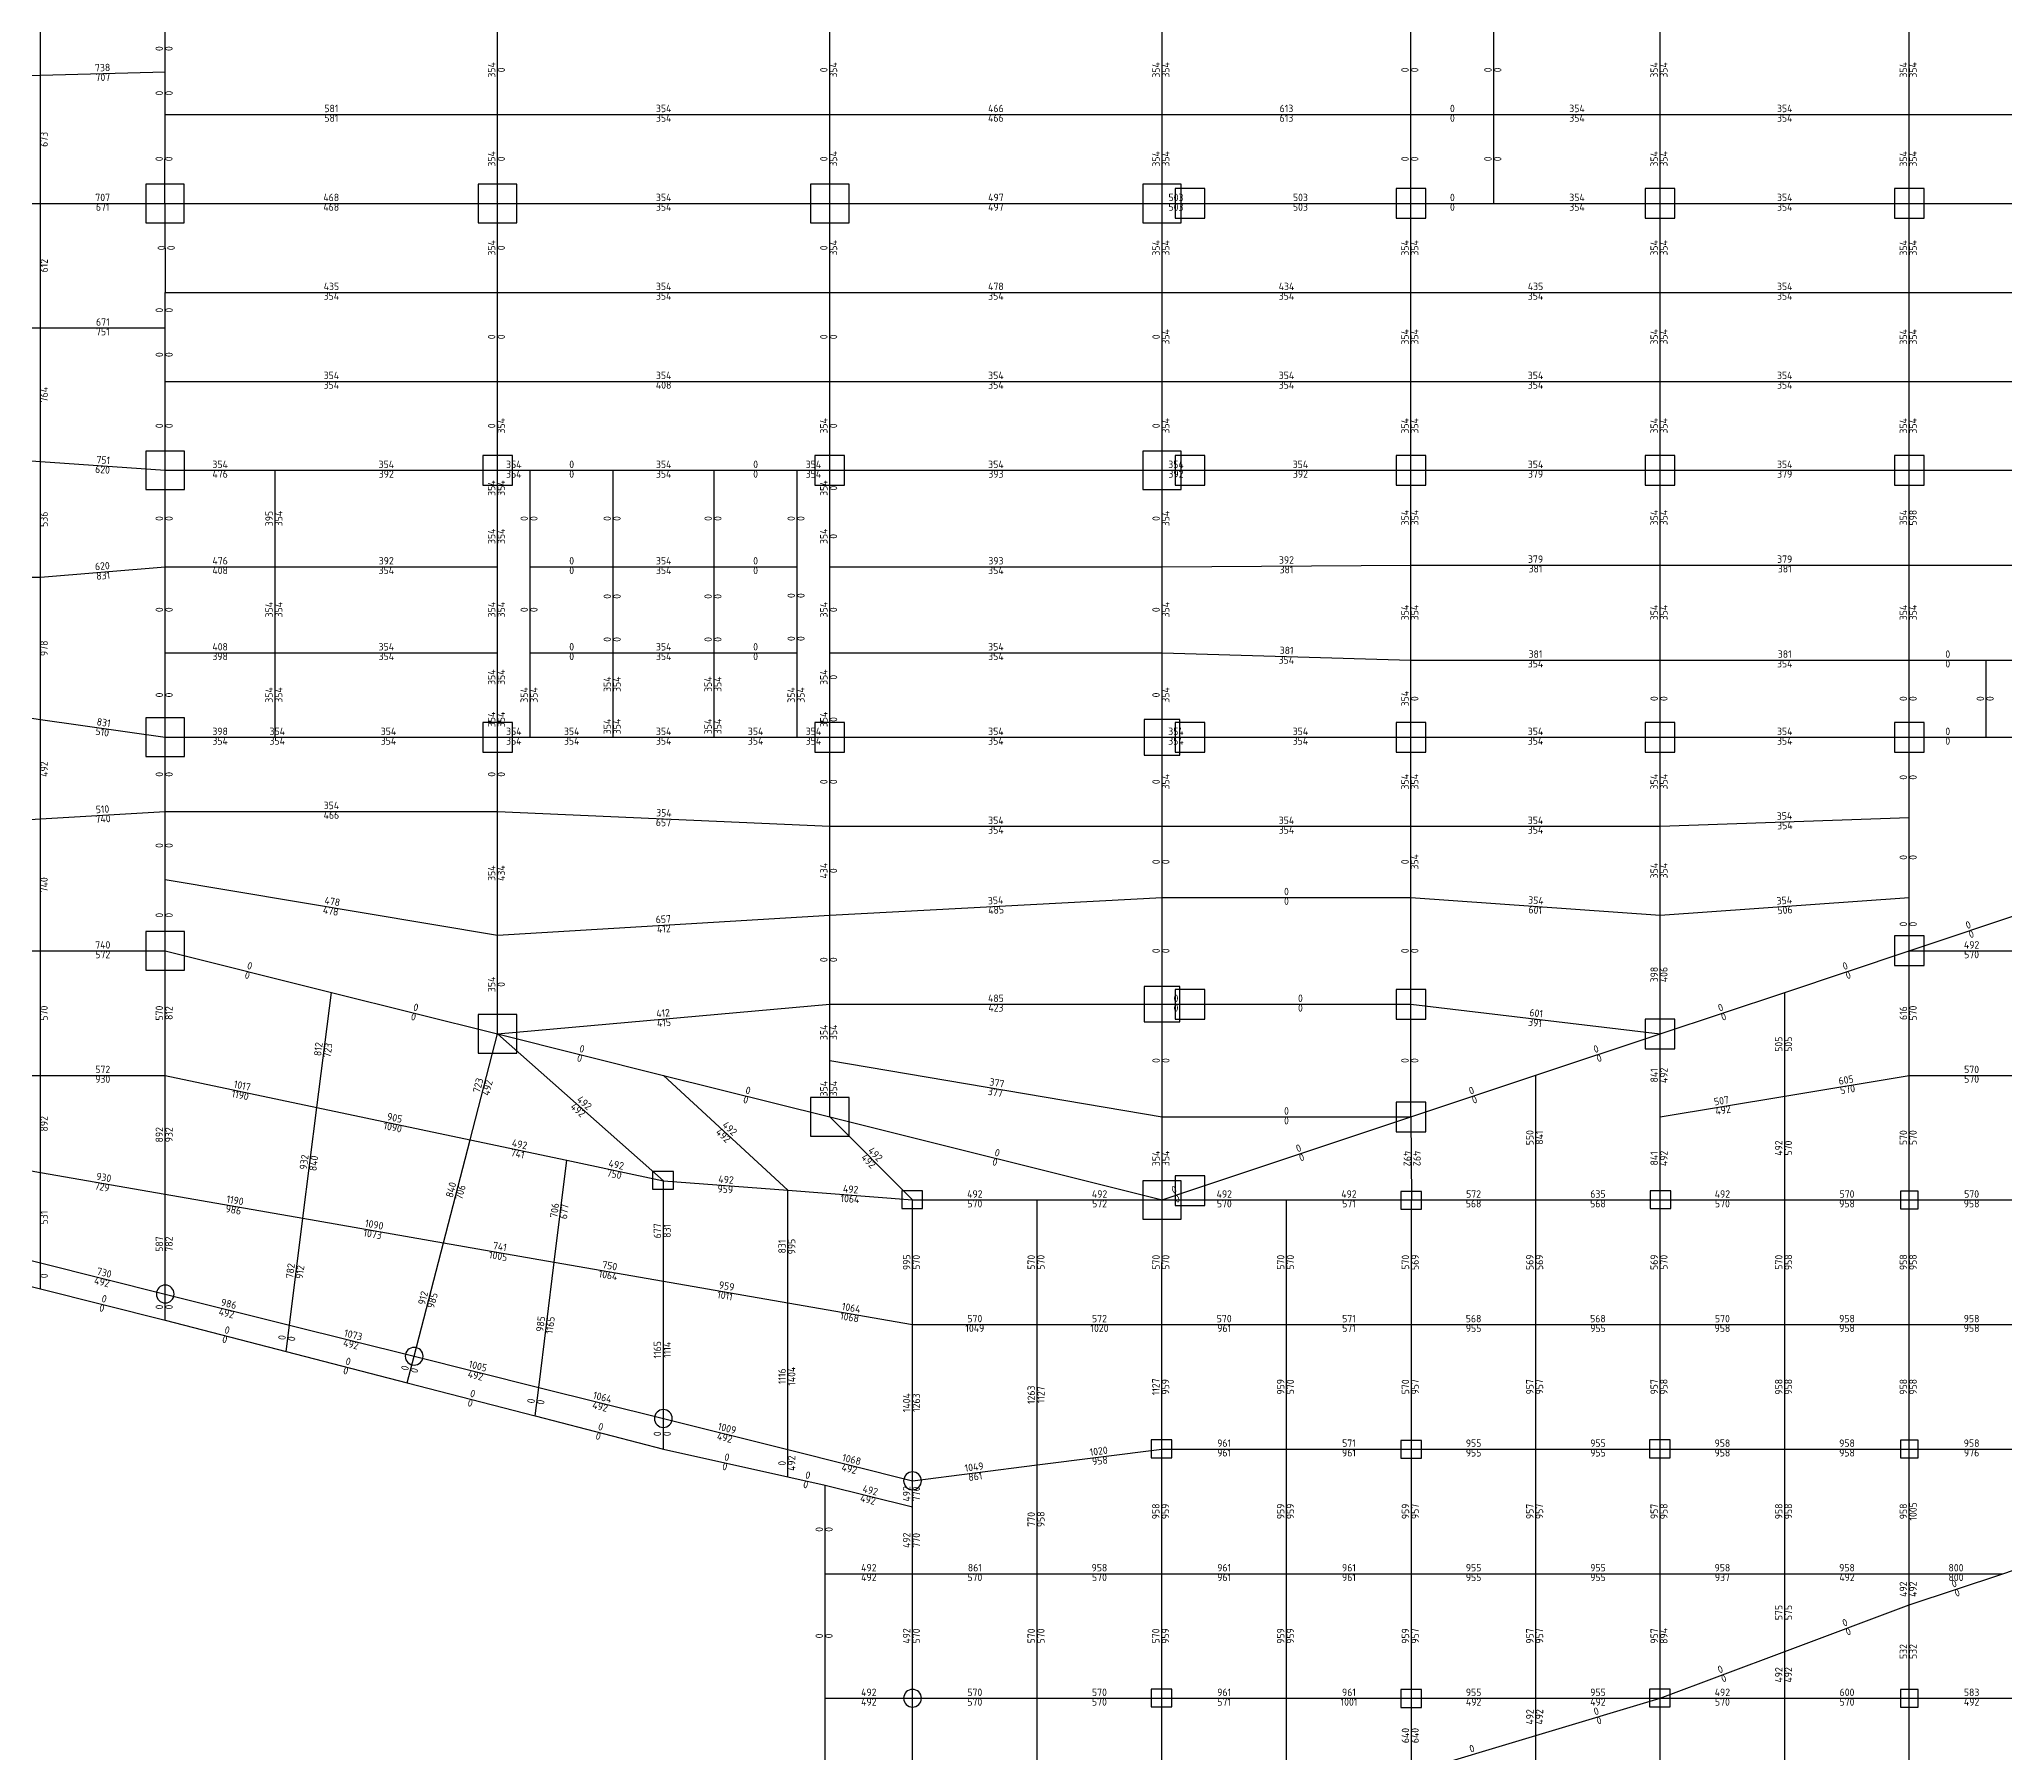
# Model space of a CAD drawing. Header units: millimetres. Extents: x -245177 to 1112891, y -1092030 to 122567.
# Drawn here: x -16446 to 49805, y -8003 to 49765 of the extents above; entities that cross this region are included whole.
import ezdxf
from ezdxf.enums import TextEntityAlignment as Align

# ---------------------------------------------------------------- set-up
doc = ezdxf.new("R2010")
doc.units = ezdxf.units.MM
doc.header["$MEASUREMENT"] = 0
for name, color, linetype in [('13', 4, 'Continuous'), ('dsg', 7, 'Continuous'), ('jiantu', 134, 'Continuous')]:
    doc.layers.add(name, color=color, linetype=linetype)
doc.styles.add('TrueTypeFont', font='yjkeng.shx', dxfattribs={"bigfont": 'yjkchn.shx'})

msp = doc.modelspace()

# ---------------------------------------------------------------- linework, layer by layer
at = {"layer": 'jiantu'}
for p, q in [((-16407, 48551), (-16407, 52933)), ((-12204, 48670), (-12200, 50233)), ((-1000, 47233), (-1000, 50233)), ((10200, 47233), (10200, 50233)), ((21400, 47233), (21400, 50233)), ((29790, 47233), (29790, 50233)), ((32587, 47233), (32587, 50233)), ((38190, 47233), (38190, 50233)), ((46590, 47233), (46590, 50233)), ((-20610, 48433), (-16407, 48551)), ((-16408, 44233), (-16407, 48551)), ((-16407, 48551), (-12204, 48670)), ((-12200, 47233), (-12204, 48670)), ((-12210, 44233), (-12200, 47233)), ((-12200, 47233), (-1000, 47233)), ((-1000, 44233), (-1000, 47233)), ((-1000, 47233), (10200, 47233)), ((10200, 44233), (10200, 47233)), ((10200, 47233), (21400, 47233)), ((21400, 44233), (21400, 47233)), ((21400, 47233), (29790, 47233)), ((29790, 44233), (29790, 47233)), ((29790, 47233), (32587, 47233)), ((32587, 47233), (38190, 47233)), ((32587, 44233), (32587, 47233)), ((38190, 44233), (38190, 47233)), ((38190, 47233), (46590, 47233)), ((46590, 44233), (46590, 47233)), ((46590, 47233), (54990, 47233)), ((-20610, 44233), (-16408, 44233)), ((-16408, 44233), (-12210, 44233)), ((-16408, 40033), (-16408, 44233)), ((-12210, 44233), (-12200, 41233)), ((-12210, 44233), (-1000, 44233)), ((-1000, 44233), (10200, 44233)), ((-1000, 41233), (-1000, 44233)), ((10200, 44233), (21400, 44233)), ((10200, 41233), (10200, 44233)), ((21400, 44233), (22340, 44233)), ((21400, 41233), (21400, 44233)), ((22340, 44233), (29790, 44233)), ((29790, 44233), (32587, 44233)), ((29790, 41233), (29790, 44233)), ((32587, 44233), (38190, 44233)), ((38190, 44233), (46590, 44233)), ((38190, 41233), (38190, 44233)), ((46590, 44233), (54990, 44233)), ((46590, 41233), (46590, 44233)), ((-12200, 40033), (-12200, 41233)), ((-12200, 41233), (-1000, 41233)), ((-1000, 38233), (-1000, 41233)), ((-1000, 41233), (10200, 41233)), ((10200, 38233), (10200, 41233)), ((10200, 41233), (21400, 41233)), ((21400, 38233), (21400, 41233)), ((21400, 41233), (29790, 41233)), ((29790, 38233), (29790, 41233)), ((29790, 41233), (38190, 41233)), ((38190, 38233), (38190, 41233)), ((38190, 41233), (46590, 41233)), ((46590, 38233), (46590, 41233)), ((46590, 41233), (54990, 41233)), ((-20610, 40033), (-16408, 40033)), ((-16408, 40033), (-12200, 40033)), ((-16408, 35533), (-16408, 40033)), ((-12200, 38233), (-12200, 40033)), ((-12200, 35233), (-12200, 38233)), ((-12200, 38233), (-1000, 38233)), ((-1000, 35233), (-1000, 38233)), ((-1000, 38233), (10200, 38233)), ((10200, 35233), (10200, 38233)), ((10200, 38233), (21400, 38233)), ((21400, 35233), (21400, 38233)), ((21400, 38233), (29790, 38233)), ((29790, 35233), (29790, 38233)), ((29790, 38233), (38190, 38233)), ((38190, 35233), (38190, 38233)), ((38190, 38233), (46590, 38233)), ((46590, 35233), (46590, 38233)), ((46590, 38233), (54990, 38233)), ((-20610, 35833), (-16408, 35533)), ((-16409, 31633), (-16408, 35533)), ((-16408, 35533), (-12200, 35233)), ((-12200, 35233), (-8500, 35233)), ((-12200, 31983), (-12200, 35233)), ((-8500, 35233), (-1000, 35233)), ((-8500, 31983), (-8500, 35233)), ((2900, 31983), (2900, 35233)), ((2900, 35233), (6300, 35233)), ((6300, 31983), (6300, 35233)), ((9100, 35233), (10200, 35233)), ((10200, 35233), (21400, 35233)), ((21400, 35233), (22340, 35233)), ((21400, 31983), (21400, 35233)), ((22340, 35233), (29790, 35233)), ((29790, 35233), (38190, 35233)), ((29790, 32038), (29790, 35233)), ((38190, 35233), (46590, 35233)), ((38190, 32038), (38190, 35233)), ((46590, 35233), (54990, 35233)), ((46590, 32038), (46590, 35233)), ((-1000, 31983), (-1000, 34033)), ((10200, 31983), (10200, 34033)), ((-16409, 31633), (-12200, 31983)), ((-12200, 31983), (-8500, 31983)), ((-12200, 29083), (-12200, 31983)), ((-8500, 31983), (-1000, 31983)), ((-8500, 29083), (-8500, 31983)), ((-1000, 29083), (-1000, 31983)), ((100, 31983), (2900, 31983)), ((2900, 31983), (6300, 31983)), ((2900, 29983), (2900, 31983)), ((6300, 31983), (9100, 31983)), ((6300, 29983), (6300, 31983)), ((10200, 31983), (21400, 31983)), ((10200, 29083), (10200, 31983)), ((21400, 31983), (29790, 32038)), ((21400, 29083), (21400, 31983)), ((29790, 28836), (29790, 32038)), ((29790, 32038), (38190, 32038)), ((38190, 28836), (38190, 32038)), ((38190, 32038), (46590, 32038)), ((46590, 28836), (46590, 32038)), ((46590, 32038), (54990, 32038)), ((-20610, 31633), (-16409, 31633)), ((-16409, 26834), (-16409, 31633)), ((2900, 29083), (2900, 29983)), ((6300, 29083), (6300, 29983)), ((-12200, 26233), (-12200, 29083)), ((-12200, 29083), (-8500, 29083)), ((-8500, 29083), (-1000, 29083)), ((-8500, 26233), (-8500, 29083)), ((-1000, 27433), (-1000, 29083)), ((2900, 29083), (6300, 29083)), ((2900, 26958), (2900, 29083)), ((6300, 26958), (6300, 29083)), ((10200, 29083), (21400, 29083)), ((10200, 27433), (10200, 29083)), ((21400, 26233), (21400, 29083)), ((21400, 29083), (29790, 28836)), ((29790, 26233), (29790, 28836)), ((29790, 28836), (38190, 28836)), ((38190, 26233), (38190, 28836)), ((38190, 28836), (46590, 28836)), ((46590, 26233), (46590, 28836)), ((46590, 28836), (49185, 28836)), ((49185, 26233), (49185, 28836)), ((49185, 28836), (51585, 28836)), ((-20610, 27433), (-16409, 26834)), ((-1000, 26233), (-1000, 27433)), ((-16409, 26834), (-12200, 26233)), ((-16409, 23483), (-16409, 26834)), ((-12200, 23733), (-12200, 26233)), ((-8500, 26233), (-8350, 26233)), ((-8350, 26233), (-1000, 26233)), ((-1000, 23733), (-1000, 26233)), ((2900, 26233), (6300, 26233)), ((10200, 26233), (21400, 26233)), ((10200, 23233), (10200, 26233)), ((21400, 26233), (22340, 26233)), ((21400, 23233), (21400, 26233)), ((22340, 26233), (29790, 26233)), ((29790, 26233), (38190, 26233)), ((29790, 23233), (29790, 26233)), ((38190, 26233), (46590, 26233)), ((38190, 23233), (38190, 26233)), ((46590, 26233), (49185, 26233)), ((46590, 23533), (46590, 26233)), ((49185, 26233), (50690, 26233)), ((-20610, 23233), (-16409, 23483)), ((-16410, 19033), (-16409, 23483)), ((-16409, 23483), (-12200, 23733)), ((-12200, 21433), (-12200, 23733)), ((-12200, 23733), (-1000, 23733)), ((-1000, 19566), (-1000, 23733)), ((-1000, 23733), (10200, 23233)), ((10200, 20233), (10200, 23233)), ((10200, 23233), (21400, 23233)), ((21400, 20833), (21400, 23233)), ((21400, 23233), (29790, 23233)), ((29790, 23233), (38190, 23233)), ((29790, 20833), (29790, 23233)), ((38190, 23233), (46590, 23533)), ((38190, 20233), (38190, 23233)), ((46590, 20833), (46590, 23533)), ((-12200, 19033), (-12200, 21433)), ((-12200, 21433), (-1000, 19566)), ((10200, 20233), (21400, 20833)), ((21400, 17233), (21400, 20833)), ((21400, 20833), (29790, 20833)), ((29790, 17233), (29790, 20833)), ((29790, 20833), (38190, 20233)), ((38190, 20233), (46590, 20833)), ((46590, 19033), (46590, 20833)), ((-1000, 19566), (10200, 20233)), ((10200, 17233), (10200, 20233)), ((38190, 16233), (38190, 20233)), ((46590, 19033), (50690, 20400)), ((-1000, 16233), (-1000, 19566)), ((-20610, 19033), (-16410, 19033)), ((-16410, 19033), (-12200, 19033)), ((-16410, 14833), (-16410, 19033)), ((-12205, 14833), (-12200, 19033)), ((-12200, 19033), (-6600, 17633)), ((42390, 17633), (46590, 19033)), ((46590, 19033), (50790, 19033)), ((46590, 14833), (46590, 19033)), ((-7088, 13751), (-6600, 17633)), ((-6600, 17633), (-1000, 16233)), ((-1000, 16233), (10200, 17233)), ((10200, 17233), (21400, 17233)), ((10200, 15333), (10200, 17233)), ((21400, 17233), (22340, 17233)), ((21400, 13433), (21400, 17233)), ((22340, 17233), (29790, 17233)), ((29790, 13433), (29790, 17233)), ((29790, 17233), (38190, 16233)), ((38190, 16233), (42390, 17633)), ((42390, 14133), (42390, 17633)), ((-1924, 12660), (-1000, 16233)), ((-1000, 16233), (4600, 14833)), ((-1000, 16233), (4590, 11283)), ((33998, 14836), (38190, 16233)), ((38190, 13433), (38190, 16233)), ((10200, 13433), (10200, 15333)), ((10200, 15333), (21400, 13433)), ((-20610, 14833), (-16410, 14833)), ((-16410, 14833), (-12205, 14833)), ((-16410, 11564), (-16410, 14833)), ((-12202, 10830), (-12205, 14833)), ((-12205, 14833), (-7088, 13751)), ((4600, 14833), (10200, 13433)), ((4600, 14833), (8790, 10958)), ((29790, 13433), (33998, 14836)), ((33998, 10633), (33998, 14836)), ((42390, 14133), (46590, 14833)), ((46590, 10633), (46590, 14833)), ((46590, 14833), (50790, 14833)), ((38190, 13433), (42390, 14133)), ((42390, 10633), (42390, 14133)), ((-7557, 10019), (-7088, 13751)), ((-7088, 13751), (-1924, 12660)), ((10200, 13433), (21400, 10633)), ((10200, 13433), (12990, 10633)), ((21400, 10633), (21400, 13433)), ((21400, 13433), (29790, 13433)), ((22340, 10950), (29790, 13433)), ((29790, 13433), (29806, 10633)), ((38190, 10633), (38190, 13433)), ((-2820, 9192), (-1924, 12660)), ((-1924, 12660), (1333, 11971)), ((-20610, 12297), (-16410, 11564)), ((910, 8541), (1333, 11971)), ((1333, 11971), (4590, 11283)), ((-16410, 8514), (-16410, 11564)), ((-16410, 11564), (-12202, 10830)), ((4590, 11283), (8790, 10958)), ((4590, 7899), (4590, 11283)), ((-12200, 7461), (-12202, 10830)), ((-12202, 10830), (-7557, 10019)), ((8790, 10958), (12990, 10633)), ((8790, 7166), (8790, 10958)), ((12990, 10633), (17190, 10633)), ((12990, 6433), (12990, 10633)), ((17190, 10633), (21400, 10633)), ((17190, 6433), (17190, 10633)), ((21395, 6433), (21400, 10633)), ((21400, 10633), (22340, 10950)), ((21400, 10633), (25598, 10633)), ((25598, 6433), (25598, 10633)), ((25598, 10633), (29806, 10633)), ((29806, 10633), (33998, 10633)), ((29806, 6433), (29806, 10633)), ((33998, 10633), (38190, 10633)), ((33998, 6433), (33998, 10633)), ((38190, 10633), (42390, 10633)), ((38190, 6433), (38190, 10633)), ((42390, 10633), (46590, 10633)), ((42390, 6433), (42390, 10633)), ((46590, 10633), (50790, 10633)), ((46590, 6433), (46590, 10633)), ((-8010, 6414), (-7557, 10019)), ((-7557, 10019), (-2820, 9192)), ((-20610, 9564), (-16410, 8514)), ((-3810, 5364), (-2820, 9192)), ((-2820, 9192), (910, 8541)), ((-19803, 8483), (-16410, 7635)), ((-16410, 7635), (-16410, 8514)), ((-16410, 8514), (-12200, 7461)), ((390, 4314), (910, 8541)), ((910, 8541), (4590, 7899)), ((-16410, 7635), (-12200, 6582)), ((-12200, 6582), (-12200, 7461)), ((-12200, 7461), (-8010, 6414)), ((4590, 3264), (4590, 7899)), ((4590, 7899), (8790, 7166)), ((8790, 7166), (12990, 6433)), ((8790, 2214), (8790, 7166)), ((-12200, 6582), (-8122, 5526)), ((-8122, 5526), (-8010, 6414)), ((-8010, 6414), (-3810, 5364)), ((12990, 1164), (12990, 6433)), ((12990, 6433), (17190, 6433)), ((17190, 1698), (17190, 6433)), ((17190, 6433), (21395, 6433)), ((21390, 2233), (21395, 6433)), ((21395, 6433), (25598, 6433)), ((25598, 2233), (25598, 6433)), ((25598, 6433), (29806, 6433)), ((29806, 2233), (29806, 6433)), ((29806, 6433), (33998, 6433)), ((33998, 2233), (33998, 6433)), ((33998, 6433), (38190, 6433)), ((38190, 2233), (38190, 6433)), ((38190, 6433), (42390, 6433)), ((42390, 2233), (42390, 6433)), ((42390, 6433), (46590, 6433)), ((46590, 2233), (46590, 6433)), ((46590, 6433), (50790, 6433)), ((-8122, 5526), (-4042, 4469)), ((-4042, 4469), (-3810, 5364)), ((-3810, 5364), (390, 4314)), ((-4042, 4469), (271, 3352)), ((271, 3352), (390, 4314)), ((390, 4314), (4590, 3264)), ((271, 3352), (4590, 2233)), ((4590, 2233), (4590, 3264)), ((4590, 3264), (8790, 2214)), ((4590, 2233), (8790, 1298)), ((8790, 1298), (8790, 2214)), ((8790, 2214), (12990, 1164)), ((17190, 1698), (21390, 2233)), ((21390, 2233), (25598, 2233)), ((21390, -1967), (21390, 2233)), ((25598, 2233), (29806, 2233)), ((25598, -1967), (25598, 2233)), ((29806, 2233), (33998, 2233)), ((29806, -1967), (29806, 2233)), ((33998, 2233), (38190, 2233)), ((33998, -1967), (33998, 2233)), ((38190, 2233), (42390, 2233)), ((38190, -1967), (38190, 2233)), ((42390, 2233), (46590, 2233)), ((42390, -1967), (42390, 2233)), ((46590, 2233), (50790, 2233)), ((46590, -1967), (46590, 2233)), ((12990, 1164), (17190, 1698)), ((17190, -1967), (17190, 1698)), ((8790, 1298), (10047, 1019)), ((10046, -1967), (10047, 1019)), ((10047, 1019), (12990, 283)), ((12990, 283), (12990, 1164)), ((12990, -1967), (12990, 283)), ((10045, -6167), (10046, -1967)), ((10046, -1967), (12990, -1967)), ((12990, -6167), (12990, -1967)), ((12990, -1967), (17190, -1967)), ((17190, -6167), (17190, -1967)), ((17190, -1967), (21390, -1967)), ((21390, -6167), (21390, -1967)), ((21390, -1967), (25598, -1967)), ((25598, -6167), (25598, -1967)), ((25598, -1967), (29806, -1967)), ((29806, -6167), (29806, -1967)), ((29806, -1967), (33998, -1967)), ((33998, -6167), (33998, -1967)), ((33998, -1967), (38190, -1967)), ((38190, -6167), (38190, -1967)), ((38190, -1967), (42390, -1967)), ((42390, -1967), (46590, -1967)), ((42390, -4592), (42390, -1967)), ((46590, -1967), (49738, -1967)), ((46590, -3016), (46590, -1967)), ((46590, -3016), (49738, -1967)), ((49738, -1967), (50790, -1616)), ((42390, -4592), (46590, -3016)), ((46590, -6167), (46590, -3016)), ((38190, -6167), (42390, -4592)), ((42390, -6167), (42390, -4592)), ((10044, -10367), (10045, -6167)), ((10045, -6167), (12990, -6167)), ((12990, -6167), (17190, -6167)), ((12990, -10367), (12990, -6167)), ((17190, -6167), (21390, -6167)), ((17190, -10367), (17190, -6167)), ((21390, -6167), (25598, -6167)), ((21390, -10367), (21390, -6167)), ((25598, -6167), (29806, -6167)), ((25598, -10367), (25598, -6167)), ((29806, -6167), (33998, -6167)), ((29806, -8683), (29806, -6167)), ((33998, -6167), (38190, -6167)), ((33998, -7425), (33998, -6167)), ((33998, -7425), (38190, -6167)), ((38190, -6167), (42390, -6167)), ((38190, -10367), (38190, -6167)), ((42390, -6167), (46590, -6167)), ((42390, -10367), (42390, -6167)), ((46590, -6167), (50790, -6167)), ((46590, -10367), (46590, -6167)), ((29806, -8683), (33998, -7425)), ((33998, -10367), (33998, -7425))]:
    msp.add_line(p, q, dxfattribs=at)
at = {"layer": 'jiantu', "color": 94}
for p, q in [((-12200, 31983), (-12200, 35233)), ((-1000, 35233), (100, 35233)), ((-1000, 34033), (-1000, 35233)), ((100, 31983), (100, 35233)), ((100, 35233), (2900, 35233)), ((6300, 35233), (9100, 35233)), ((9100, 35233), (10200, 35233)), ((9100, 31983), (9100, 35233)), ((10200, 34033), (10200, 35233)), ((-12200, 29083), (-12200, 31983)), ((100, 29083), (100, 31983)), ((9100, 30033), (9100, 31983)), ((2900, 29083), (2900, 29983)), ((6300, 29083), (6300, 29983)), ((9100, 29083), (9100, 30033)), ((-12200, 26233), (-12200, 29083)), ((100, 26233), (100, 29083)), ((100, 29083), (2900, 29083)), ((6300, 29083), (9100, 29083)), ((9100, 26233), (9100, 29083)), ((-1000, 26233), (-1000, 27433)), ((10200, 26233), (10200, 27433)), ((2900, 26233), (2900, 26958)), ((6300, 26233), (6300, 26958)), ((-12200, 26233), (-8500, 26233)), ((-8500, 26233), (-8350, 26233)), ((-1000, 26233), (100, 26233)), ((100, 26233), (2900, 26233)), ((6300, 26233), (9100, 26233)), ((9100, 26233), (10200, 26233))]:
    msp.add_line(p, q, dxfattribs=at)
at = {"layer": 'jiantu', "color": 54}
for points in [[(-11560, 44883), (-12860, 44883), (-12860, 43583), (-11560, 43583)], [(-350, 44883), (-1650, 44883), (-1650, 43583), (-350, 43583)], [(10850, 44883), (9550, 44883), (9550, 43583), (10850, 43583)], [(22050, 44883), (20750, 44883), (20750, 43583), (22050, 43583)], [(22840, 44733), (21840, 44733), (21840, 43733), (22840, 43733)], [(30290, 44733), (29290, 44733), (29290, 43733), (30290, 43733)], [(38690, 44733), (37690, 44733), (37690, 43733), (38690, 43733)], [(47090, 44733), (46090, 44733), (46090, 43733), (47090, 43733)], [(-11550, 35883), (-12850, 35883), (-12850, 34583), (-11550, 34583)], [(22050, 35883), (20750, 35883), (20750, 34583), (22050, 34583)], [(-500, 35733), (-1500, 35733), (-1500, 34733), (-500, 34733)], [(10700, 35733), (9700, 35733), (9700, 34733), (10700, 34733)], [(22840, 35733), (21840, 35733), (21840, 34733), (22840, 34733)], [(30290, 35733), (29290, 35733), (29290, 34733), (30290, 34733)], [(38690, 35733), (37690, 35733), (37690, 34733), (38690, 34733)], [(47090, 35733), (46090, 35733), (46090, 34733), (47090, 34733)], [(-11550, 26883), (-12850, 26883), (-12850, 25583), (-11550, 25583)], [(-500, 26733), (-1500, 26733), (-1500, 25733), (-500, 25733)], [(10700, 26733), (9700, 26733), (9700, 25733), (10700, 25733)], [(22000, 26833), (20800, 26833), (20800, 25633), (22000, 25633)], [(22840, 26733), (21840, 26733), (21840, 25733), (22840, 25733)], [(30290, 26733), (29290, 26733), (29290, 25733), (30290, 25733)], [(38690, 26733), (37690, 26733), (37690, 25733), (38690, 25733)], [(47090, 26733), (46090, 26733), (46090, 25733), (47090, 25733)], [(-11550, 19683), (-12850, 19683), (-12850, 18383), (-11550, 18383)], [(47090, 19533), (46090, 19533), (46090, 18533), (47090, 18533)], [(22000, 17833), (20800, 17833), (20800, 16633), (22000, 16633)], [(22840, 17733), (21840, 17733), (21840, 16733), (22840, 16733)], [(30290, 17733), (29290, 17733), (29290, 16733), (30290, 16733)], [(-350, 16883), (-1650, 16883), (-1650, 15583), (-350, 15583)], [(38690, 16733), (37690, 16733), (37690, 15733), (38690, 15733)], [(10850, 14083), (9550, 14083), (9550, 12783), (10850, 12783)], [(30290, 13933), (29290, 13933), (29290, 12933), (30290, 12933)], [(4930, 11593), (4230, 11593), (4230, 10993), (4930, 10993)], [(22050, 11283), (20750, 11283), (20750, 9983), (22050, 9983)], [(22840, 11450), (21840, 11450), (21840, 10450), (22840, 10450)], [(13330, 10943), (12630, 10943), (12630, 10343), (13330, 10343)], [(30146, 10923), (29446, 10923), (29446, 10323), (30146, 10323)], [(38550, 10943), (37850, 10943), (37850, 10343), (38550, 10343)], [(46890, 10933), (46290, 10933), (46290, 10333), (46890, 10333)], [(21730, 2543), (21030, 2543), (21030, 1943), (21730, 1943)], [(30146, 2523), (29446, 2523), (29446, 1923), (30146, 1923)], [(38530, 2543), (37830, 2543), (37830, 1943), (38530, 1943)], [(46890, 2533), (46290, 2533), (46290, 1933), (46890, 1933)], [(21730, -5857), (21030, -5857), (21030, -6457), (21730, -6457)], [(30146, -5877), (29446, -5877), (29446, -6477), (30146, -6477)], [(38530, -5857), (37830, -5857), (37830, -6457), (38530, -6457)], [(46890, -5867), (46290, -5867), (46290, -6467), (46890, -6467)]]:
    msp.add_lwpolyline(points, close=True, dxfattribs=at)
for points in [[(-11900, 7461, 1), (-12500, 7461, 1)], [(-3510, 5364, 1), (-4110, 5364, 1)], [(4890, 3264, 1), (4290, 3264, 1)], [(13290, 1164, 1), (12690, 1164, 1)], [(13290, -6167, 1), (12690, -6167, 1)]]:
    msp.add_lwpolyline(points, format="xyb", close=True, dxfattribs=at)

# ---------------------------------------------------------------- texts
at = {"layer": '13', "color": 4, "linetype": 'Continuous', "style": 'TrueTypeFont'}
for s, rotation, p in [('738', 1.61226, (-14306, 48611)), ('751', -4.08045, (-14304, 35383)), ('620', 4.7535, (-14304, 31808)), ('831', -8.11993, (-14304, 26533)), ('657', 3.40644, (4600, 19900)), ('570', 89.92725, (-12202, 16933)), ('601', -6.78897, (33990, 16733)), ('616', 90, (46590, 16933)), ('812', 82.83345, (-6844, 15692)), ('1017', -11.9353, (-9646, 14292)), ('723', 75.50153, (-1462, 14446)), ('841', 90, (38190, 14833)), ('605', 9.46232, (44490, 14483)), ('905', -11.9353, (-4506, 13206)), ('892', 90, (-12202, 12831)), ('550', 90, (33998, 12734)), ('570', 90, (46590, 12733)), ('932', 82.83345, (-7322, 11885)), ('841', 90, (38190, 12033)), ('930', -9.89955, (-14306, 11197)), ('1190', -9.89955, (-9880, 10424)), ('840', 75.50153, (-2372, 10926)), ('1090', -9.89955, (-5189, 9606)), ('706', 82.97718, (1122, 10256)), ('587', 90, (-12200, 9145)), ('677', 90, (4590, 9591)), ('741', -9.89955, (-955, 8867)), ('831', 90, (8790, 9062)), ('995', 90, (12990, 8533)), ('570', 90, (17190, 8533)), ('570', 89.92725, (21398, 8533)), ('570', 90, (25598, 8533)), ('570', 90, (29806, 8533)), ('569', 90, (33998, 8533)), ('569', 90, (38190, 8533)), ('570', 90, (42390, 8533)), ('958', 90, (46590, 8533)), ('730', -14.03624, (-14305, 7988)), ('782', 82.83345, (-7784, 8216)), ('750', -9.89955, (2750, 8220)), ('986', -14.03624, (-10105, 6938)), ('912', 75.50153, (-3315, 7278)), ('959', -9.89955, (6690, 7533)), ('985', 82.97718, (650, 6428)), ('1064', -9.89955, (10890, 6800)), ('1073', -14.03624, (-5910, 5889)), ('1165', 90, (4590, 5581)), ('1005', -14.03624, (-1710, 4839)), ('1116', 90, (8790, 4690)), ('1064', -14.03624, (2490, 3789)), ('1404', 90, (12990, 3798)), ('1263', 90, (17190, 4066)), ('1127', 89.92725, (21392, 4333)), ('959', 90, (25598, 4333)), ('570', 90, (29806, 4333)), ('957', 90, (33998, 4333)), ('957', 90, (38190, 4333)), ('958', 90, (42390, 4333)), ('958', 90, (46590, 4333)), ('1009', -14.03624, (6690, 2739)), ('1068', -14.03624, (10890, 1689)), ('1020', 7.25414, (19290, 1966)), ('1049', 7.25414, (15090, 1431)), ('770', 90, (17190, -134)), ('958', 90, (21390, 133)), ('959', 90, (25598, 133)), ('959', 90, (29806, 133)), ('957', 90, (33998, 133)), ('957', 90, (38190, 133)), ('958', 90, (42390, 133)), ('958', 90, (46590, 133)), ('575', 90, (42390, -3279)), ('570', 90, (17190, -4067)), ('570', 90, (21390, -4067)), ('959', 90, (25598, -4067)), ('959', 90, (29806, -4067)), ('957', 90, (33998, -4067)), ('957', 90, (38190, -4067)), ('532', 90, (46590, -4592)), ('640', 90, (29806, -7425))]:
    msp.add_text(s, height=250, rotation=rotation, dxfattribs=at).set_placement(p, align=Align.BOTTOM_CENTER)
for s, rotation, p in [('707', 1.61226, (-14306, 48611)), ('673', 90, (-16408, 46392)), ('612', 90, (-16408, 42133)), ('764', 90, (-16408, 37783)), ('620', -4.08045, (-14304, 35383)), ('536', 90, (-16409, 33583)), ('598', 90, (46590, 33636)), ('831', 4.7535, (-14304, 31808)), ('978', 90, (-16409, 29233)), ('740', 3.40213, (-14305, 23608)), ('657', -2.55615, (4600, 23483)), ('740', 90, (-16410, 21258)), ('601', -4.08562, (33990, 20533)), ('570', 90, (-16410, 16933)), ('812', 89.92725, (-12202, 16933)), ('570', 90, (46590, 16933)), ('723', 82.83345, (-6844, 15692)), ('1190', -11.9353, (-9646, 14292)), ('570', 9.46232, (44490, 14483)), ('892', 90, (-16410, 13199)), ('1090', -11.9353, (-4506, 13206)), ('932', 90, (-12202, 12831)), ('841', 90, (33998, 12734)), ('570', 90, (42390, 12383)), ('570', 90, (46590, 12733)), ('840', 82.83345, (-7322, 11885)), ('741', -11.9353, (-295, 12316)), ('750', -11.9353, (2961, 11627)), ('729', -9.89955, (-14306, 11197)), ('706', 75.50153, (-2372, 10926)), ('959', -4.42478, (6690, 11121)), ('1064', -4.42478, (10890, 10796)), ('531', 90, (-16410, 10039)), ('986', -9.89955, (-9880, 10424)), ('677', 82.97718, (1122, 10256)), ('782', 90, (-12200, 9145)), ('1073', -9.89955, (-5189, 9606)), ('831', 90, (4590, 9591)), ('995', 90, (8790, 9062)), ('1005', -9.89955, (-955, 8867)), ('570', 90, (12990, 8533)), ('570', 90, (17190, 8533)), ('570', 89.92725, (21398, 8533)), ('570', 90, (25598, 8533)), ('569', 90, (29806, 8533)), ('569', 90, (33998, 8533)), ('570', 90, (38190, 8533)), ('958', 90, (42390, 8533)), ('958', 90, (46590, 8533)), ('912', 82.83345, (-7784, 8216)), ('1064', -9.89955, (2750, 8220)), ('985', 75.50153, (-3315, 7278)), ('1011', -9.89955, (6690, 7533)), ('1165', 82.97718, (650, 6428)), ('1068', -9.89955, (10890, 6800)), ('1114', 90, (4590, 5581)), ('1404', 90, (8790, 4690)), ('1263', 90, (12990, 3798)), ('1127', 90, (17190, 4066)), ('959', 89.92725, (21392, 4333)), ('570', 90, (25598, 4333)), ('957', 90, (29806, 4333)), ('957', 90, (33998, 4333)), ('958', 90, (38190, 4333)), ('958', 90, (42390, 4333)), ('958', 90, (46590, 4333)), ('958', 7.25414, (19290, 1966)), ('861', 7.25414, (15090, 1431)), ('770', 90, (12990, 723)), ('958', 90, (17190, -134)), ('959', 90, (21390, 133)), ('959', 90, (25598, 133)), ('957', 90, (29806, 133)), ('957', 90, (33998, 133)), ('958', 90, (38190, 133)), ('958', 90, (42390, 133)), ('1005', 90, (46590, 133)), ('770', 90, (12990, -842)), ('575', 90, (42390, -3279)), ('570', 90, (12990, -4067)), ('570', 90, (17190, -4067)), ('959', 90, (21390, -4067)), ('959', 90, (25598, -4067)), ('957', 90, (29806, -4067)), ('957', 90, (33998, -4067)), ('894', 90, (38190, -4067)), ('532', 90, (46590, -4592)), ('640', 90, (29806, -7425))]:
    msp.add_text(s, height=250, rotation=rotation, dxfattribs=at).set_placement(p, align=Align.TOP_CENTER)
for s, p in [('581', (-6600, 47233)), ('613', (25595, 47233)), ('707', (-14309, 44233)), ('671', (-14304, 40033)), ('740', (-14305, 19033)), ('572', (-14308, 14833)), ('570', (48690, 14833)), ('572', (31902, 10633)), ('635', (36094, 10633)), ('570', (44490, 10633)), ('570', (48690, 10633)), ('570', (15090, 6433)), ('572', (19292, 6433)), ('570', (23496, 6433)), ('571', (27702, 6433)), ('568', (31902, 6433)), ('568', (36094, 6433)), ('570', (40290, 6433)), ('958', (44490, 6433)), ('958', (48690, 6433)), ('961', (23494, 2233)), ('571', (27702, 2233)), ('955', (31902, 2233)), ('955', (36094, 2233)), ('958', (40290, 2233)), ('958', (44490, 2233)), ('958', (48690, 2233)), ('861', (15090, -1967)), ('958', (19290, -1967)), ('961', (23494, -1967)), ('961', (27702, -1967)), ('955', (31902, -1967)), ('955', (36094, -1967)), ('958', (40290, -1967)), ('958', (44490, -1967)), ('800', (48164, -1967)), ('570', (15090, -6167)), ('570', (19290, -6167)), ('961', (23494, -6167)), ('961', (27702, -6167)), ('955', (31902, -6167)), ('955', (36094, -6167)), ('600', (44490, -6167)), ('583', (48690, -6167))]:
    msp.add_text(s, height=250, dxfattribs=at).set_placement(p, align=Align.BOTTOM_CENTER)
for s, p in [('581', (-6600, 47233)), ('613', (25595, 47233)), ('671', (-14309, 44233)), ('751', (-14304, 40033)), ('572', (-14305, 19033)), ('570', (48690, 19033)), ('930', (-14308, 14833)), ('570', (48690, 14833)), ('570', (15090, 10633)), ('572', (19295, 10633)), ('570', (23499, 10633)), ('571', (27702, 10633)), ('568', (31902, 10633)), ('568', (36094, 10633)), ('570', (40290, 10633)), ('958', (44490, 10633)), ('958', (48690, 10633)), ('1049', (15090, 6433)), ('1020', (19292, 6433)), ('961', (23496, 6433)), ('571', (27702, 6433)), ('955', (31902, 6433)), ('955', (36094, 6433)), ('958', (40290, 6433)), ('958', (44490, 6433)), ('958', (48690, 6433)), ('961', (23494, 2233)), ('961', (27702, 2233)), ('955', (31902, 2233)), ('955', (36094, 2233)), ('958', (40290, 2233)), ('958', (44490, 2233)), ('976', (48690, 2233)), ('570', (15090, -1967)), ('570', (19290, -1967)), ('961', (23494, -1967)), ('961', (27702, -1967)), ('955', (31902, -1967)), ('955', (36094, -1967)), ('937', (40290, -1967)), ('800', (48164, -1967)), ('570', (15090, -6167)), ('570', (19290, -6167)), ('571', (23494, -6167)), ('1001', (27702, -6167)), ('570', (40290, -6167)), ('570', (44490, -6167))]:
    msp.add_text(s, height=250, dxfattribs=at).set_placement(p, align=Align.TOP_CENTER)
at = {"layer": 'dsg', "color": 1, "linetype": 'Continuous', "style": 'TrueTypeFont'}
for s, rotation, p in [('0', 90, (-12204, 49451)), ('354', 90, (-1000, 48733)), ('0', 90, (10200, 48733)), ('354', 90, (21400, 48733)), ('0', 90, (29790, 48733)), ('0', 90, (32587, 48733)), ('354', 90, (38190, 48733)), ('354', 90, (46590, 48733)), ('0', 90, (-12200, 47951)), ('0', 89.79632, (-12205, 45733)), ('354', 90, (-1000, 45733)), ('0', 90, (10200, 45733)), ('354', 90, (21400, 45733)), ('0', 90, (29790, 45733)), ('0', 90, (32587, 45733)), ('354', 90, (38190, 45733)), ('354', 90, (46590, 45733)), ('0', 270.20368, (-12205, 42733)), ('354', 90, (-1000, 42733)), ('0', 90, (10200, 42733)), ('354', 90, (21400, 42733)), ('354', 90, (29790, 42733)), ('354', 90, (38190, 42733)), ('354', 90, (46590, 42733)), ('0', 90, (-12200, 40633)), ('0', 90, (-1000, 39733)), ('0', 90, (10200, 39733)), ('0', 90, (21400, 39733)), ('354', 90, (29790, 39733)), ('354', 90, (38190, 39733)), ('354', 90, (46590, 39733)), ('0', 90, (-12200, 39133)), ('0', 90, (-12200, 36733)), ('0', 90, (-1000, 36733)), ('354', 90, (10200, 36733)), ('0', 90, (21400, 36733)), ('354', 90, (29790, 36733)), ('354', 90, (38190, 36733)), ('354', 90, (46590, 36733)), ('354', 90, (-1000, 34633)), ('354', 90, (10200, 34633)), ('395', 90, (-8500, 33608)), ('354', 90, (29790, 33636)), ('354', 90, (38190, 33636)), ('354', 90, (46590, 33636)), ('0', 90, (-12200, 33608)), ('354', 90, (-1000, 33008)), ('0', 90, (100, 33608)), ('0', 90, (2900, 33608)), ('0', 90, (6300, 33608)), ('0', 90, (9100, 33608)), ('354', 90, (10200, 33008)), ('0', 90, (21400, 33608)), ('392', 0.37562, (25595, 32011)), ('0', 90, (-12200, 30533)), ('354', 90, (-8500, 30533)), ('354', 90, (-1000, 30533)), ('0', 90, (100, 30533)), ('0', 90, (2900, 30983)), ('0', 90, (6300, 30983)), ('0', 90, (9100, 31008)), ('354', 90, (10200, 30533)), ('0', 90, (21400, 30533)), ('354', 90, (29790, 30437)), ('354', 90, (38190, 30437)), ('354', 90, (46590, 30437)), ('0', 90, (2900, 29533)), ('0', 90, (6300, 29533)), ('0', 90, (9100, 29558)), ('381', 358.31358, (25595, 28960)), ('354', 90, (-1000, 28258)), ('354', 90, (10200, 28258)), ('354', 90, (-8500, 27658)), ('354', 90, (100, 27658)), ('354', 90, (2900, 28021)), ('354', 90, (6300, 28021)), ('354', 90, (9100, 27658)), ('0', 90, (-12200, 27658)), ('0', 90, (21400, 27658)), ('354', 90, (29790, 27535)), ('0', 90, (38190, 27535)), ('0', 90, (46590, 27535)), ('0', 90, (49185, 27535)), ('354', 90, (-1000, 26833)), ('354', 90, (2900, 26596)), ('354', 90, (6300, 26596)), ('354', 90, (10200, 26833)), ('0', 90, (-12200, 24983)), ('0', 90, (-1000, 24983)), ('0', 90, (10200, 24733)), ('0', 90, (21400, 24733)), ('354', 90, (29790, 24733)), ('354', 90, (38190, 24733)), ('0', 90, (46590, 24883)), ('510', 3.40213, (-14305, 23608)), ('354', 357.44385, (4600, 23483)), ('354', 2.04541, (42390, 23383)), ('0', 90, (-12200, 22583)), ('354', 90, (-1000, 21650)), ('434', 90, (10200, 21733)), ('0', 90, (21400, 22033)), ('0', 90, (29790, 22033)), ('354', 90, (38190, 21733)), ('0', 90, (46590, 22183)), ('478', 350.53768, (-6600, 20500)), ('354', 3.06649, (15800, 20533)), ('354', 355.91438, (33990, 20533)), ('354', 4.08562, (42390, 20533)), ('0', 90, (-12200, 20233)), ('0', 90, (46590, 19933)), ('0', 18.43495, (48640, 19716)), ('0', 345.96376, (-9400, 18333)), ('0', 90, (10200, 18733)), ('0', 90, (21400, 19033)), ('0', 90, (29790, 19033)), ('0', 18.43495, (44490, 18333)), ('354', 90, (-1000, 17900)), ('398', 90, (38190, 18233)), ('0', 345.96376, (-3800, 16933)), ('0', 18.43495, (40290, 16933)), ('412', 5.10217, (4600, 16733)), ('354', 90, (10200, 16283)), ('505', 90, (42390, 15883)), ('0', 345.96376, (1800, 15533)), ('0', 90, (21400, 15333)), ('0', 90, (29790, 15333)), ('0', 18.43495, (36094, 15534)), ('354', 90, (10200, 14383)), ('377', 350.37184, (15800, 14383)), ('492', 318.47141, (1795, 13758)), ('0', 345.96376, (7400, 14133)), ('0', 18.43495, (31894, 14134)), ('507', 9.46232, (40290, 13783)), ('492', 317.23217, (6695, 12896)), ('492', 348.0647, (-295, 12316)), ('492', 90, (42390, 12383)), ('492', 348.0647, (2961, 11627)), ('492', 314.89067, (11595, 12033)), ('0', 345.96376, (15800, 12033)), ('354', 90, (21400, 12033)), ('0', 18.43495, (26065, 12191)), ('492', 270.33837, (29798, 12033)), ('492', 355.57522, (6690, 11121)), ('492', 355.57522, (10890, 10796)), ('0', 18.62988, (21870, 10791)), ('0', 345.9596, (-14305, 7109)), ('0', 90, (-12200, 7022)), ('0', 345.47781, (-10161, 6054)), ('0', 82.83345, (-8066, 5970)), ('0', 345.47781, (-6082, 4997)), ('0', 75.50153, (-3926, 4916)), ('0', 345.47781, (-1885, 3910)), ('0', 82.97718, (330, 3833)), ('0', 345.47781, (2430, 2792)), ('0', 90, (4590, 2748)), ('0', 347.45432, (6690, 1766)), ('0', 90, (8790, 1756)), ('0', 347.45432, (9418, 1159)), ('492', 345.9596, (11518, 651)), ('492', 90, (12990, 723)), ('0', 90, (10046, -474)), ('492', 90, (12990, -842)), ('492', 90, (46590, -2492)), ('0', 18.43495, (48164, -2492)), ('492', 90, (12990, -4067)), ('0', 20.5586, (44490, -3804)), ('0', 90, (10045, -4067)), ('0', 20.5586, (40290, -5379)), ('492', 90, (42390, -5379)), ('492', 90, (33998, -6796)), ('0', 16.70489, (36094, -6796)), ('0', 16.70489, (31902, -8054))]:
    msp.add_text(s, height=250, rotation=rotation, dxfattribs=at).set_placement(p, align=Align.BOTTOM_CENTER)
for s, rotation, p in [('0', 90, (-12204, 49451)), ('0', 90, (-1000, 48733)), ('354', 90, (10200, 48733)), ('354', 90, (21400, 48733)), ('0', 90, (29790, 48733)), ('0', 90, (32587, 48733)), ('354', 90, (38190, 48733)), ('354', 90, (46590, 48733)), ('0', 90, (-12200, 47951)), ('0', 89.79632, (-12205, 45733)), ('0', 90, (-1000, 45733)), ('354', 90, (10200, 45733)), ('354', 90, (21400, 45733)), ('0', 90, (29790, 45733)), ('0', 90, (32587, 45733)), ('354', 90, (38190, 45733)), ('354', 90, (46590, 45733)), ('0', 270.20368, (-12205, 42733)), ('0', 90, (-1000, 42733)), ('354', 90, (10200, 42733)), ('354', 90, (21400, 42733)), ('354', 90, (29790, 42733)), ('354', 90, (38190, 42733)), ('354', 90, (46590, 42733)), ('0', 90, (-12200, 40633)), ('0', 90, (-1000, 39733)), ('0', 90, (10200, 39733)), ('354', 90, (21400, 39733)), ('354', 90, (29790, 39733)), ('354', 90, (38190, 39733)), ('354', 90, (46590, 39733)), ('0', 90, (-12200, 39133)), ('0', 90, (-12200, 36733)), ('354', 90, (-1000, 36733)), ('0', 90, (10200, 36733)), ('354', 90, (21400, 36733)), ('354', 90, (29790, 36733)), ('354', 90, (38190, 36733)), ('354', 90, (46590, 36733)), ('354', 90, (-1000, 34633)), ('0', 90, (10200, 34633)), ('354', 90, (-8500, 33608)), ('354', 90, (21400, 33608)), ('354', 90, (29790, 33636)), ('354', 90, (38190, 33636)), ('0', 90, (-12200, 33608)), ('354', 90, (-1000, 33008)), ('0', 90, (100, 33608)), ('0', 90, (2900, 33608)), ('0', 90, (6300, 33608)), ('0', 90, (9100, 33608)), ('0', 90, (10200, 33008)), ('381', 0.37562, (25595, 32011)), ('0', 90, (-12200, 30533)), ('354', 90, (-8500, 30533)), ('354', 90, (-1000, 30533)), ('0', 90, (100, 30533)), ('0', 90, (2900, 30983)), ('0', 90, (6300, 30983)), ('0', 90, (9100, 31008)), ('0', 90, (10200, 30533)), ('354', 90, (21400, 30533)), ('354', 90, (29790, 30437)), ('354', 90, (38190, 30437)), ('354', 90, (46590, 30437)), ('0', 90, (2900, 29533)), ('0', 90, (6300, 29533)), ('0', 90, (9100, 29558)), ('354', 90, (-1000, 28258)), ('354', 358.31358, (25595, 28960)), ('354', 90, (-8500, 27658)), ('354', 90, (100, 27658)), ('354', 90, (2900, 28021)), ('354', 90, (6300, 28021)), ('354', 90, (9100, 27658)), ('0', 90, (10200, 28258)), ('354', 90, (21400, 27658)), ('0', 90, (-12200, 27658)), ('0', 90, (29790, 27535)), ('0', 90, (38190, 27535)), ('0', 90, (46590, 27535)), ('0', 90, (49185, 27535)), ('510', 351.88007, (-14304, 26533)), ('354', 90, (-1000, 26833)), ('354', 90, (2900, 26596)), ('354', 90, (6300, 26596)), ('0', 90, (10200, 26833)), ('492', 90, (-16409, 25158)), ('0', 90, (-12200, 24983)), ('0', 90, (-1000, 24983)), ('0', 90, (10200, 24733)), ('354', 90, (21400, 24733)), ('354', 90, (29790, 24733)), ('354', 90, (38190, 24733)), ('0', 90, (46590, 24883)), ('354', 2.04541, (42390, 23383)), ('0', 90, (-12200, 22583)), ('434', 90, (-1000, 21650)), ('0', 90, (21400, 22033)), ('354', 90, (29790, 22033)), ('354', 90, (38190, 21733)), ('0', 90, (46590, 22183)), ('0', 90, (10200, 21733)), ('485', 3.06649, (15800, 20533)), ('506', 4.08562, (42390, 20533)), ('0', 90, (-12200, 20233)), ('478', 350.53768, (-6600, 20500)), ('412', 3.40644, (4600, 19900)), ('0', 90, (46590, 19933)), ('0', 18.43495, (48640, 19716)), ('0', 90, (10200, 18733)), ('0', 90, (21400, 19033)), ('0', 90, (29790, 19033)), ('0', 345.96376, (-9400, 18333)), ('0', 90, (-1000, 17900)), ('406', 90, (38190, 18233)), ('0', 18.43495, (44490, 18333)), ('0', 345.96376, (-3800, 16933)), ('415', 5.10217, (4600, 16733)), ('391', 353.21103, (33990, 16733)), ('0', 18.43495, (40290, 16933)), ('354', 90, (10200, 16283)), ('505', 90, (42390, 15883)), ('0', 345.96376, (1800, 15533)), ('0', 90, (21400, 15333)), ('0', 90, (29790, 15333)), ('0', 18.43495, (36094, 15534)), ('492', 75.50153, (-1462, 14446)), ('354', 90, (10200, 14383)), ('492', 90, (38190, 14833)), ('0', 345.96376, (7400, 14133)), ('377', 350.37184, (15800, 14383)), ('0', 18.43495, (31894, 14134)), ('492', 318.47141, (1795, 13758)), ('492', 9.46232, (40290, 13783)), ('492', 317.23217, (6695, 12896)), ('492', 314.89067, (11595, 12033)), ('0', 345.96376, (15800, 12033)), ('354', 90, (21400, 12033)), ('0', 18.43495, (26065, 12191)), ('492', 270.33837, (29798, 12033)), ('492', 90, (38190, 12033)), ('0', 18.62988, (21870, 10791)), ('0', 90, (-16410, 8074)), ('492', 345.96376, (-14305, 7988)), ('0', 345.9596, (-14305, 7109)), ('0', 90, (-12200, 7022)), ('492', 345.96376, (-10105, 6938)), ('0', 345.47781, (-10161, 6054)), ('0', 82.83345, (-8066, 5970)), ('492', 345.96376, (-5910, 5889)), ('0', 345.47781, (-6082, 4997)), ('0', 75.50153, (-3926, 4916)), ('492', 345.96376, (-1710, 4839)), ('0', 345.47781, (-1885, 3910)), ('0', 82.97718, (330, 3833)), ('492', 345.96376, (2490, 3789)), ('0', 345.47781, (2430, 2792)), ('0', 90, (4590, 2748)), ('492', 345.96376, (6690, 2739)), ('492', 90, (8790, 1756)), ('0', 347.45432, (6690, 1766)), ('492', 345.96376, (10890, 1689)), ('0', 347.45432, (9418, 1159)), ('492', 345.9596, (11518, 651)), ('0', 90, (10046, -474)), ('492', 90, (46590, -2492)), ('0', 18.43495, (48164, -2492)), ('0', 20.5586, (44490, -3804)), ('0', 90, (10045, -4067)), ('492', 90, (42390, -5379)), ('0', 20.5586, (40290, -5379)), ('492', 90, (33998, -6796)), ('0', 16.70489, (36094, -6796))]:
    msp.add_text(s, height=250, rotation=rotation, dxfattribs=at).set_placement(p, align=Align.TOP_CENTER)
for s, p in [('354', (4600, 47233)), ('466', (15800, 47233)), ('0', (31188, 47233)), ('354', (35388, 47233)), ('354', (42390, 47233)), ('468', (-6605, 44233)), ('354', (4600, 44233)), ('497', (15800, 44233)), ('503', (21870, 44233)), ('503', (26065, 44233)), ('0', (31188, 44233)), ('354', (35388, 44233)), ('354', (42390, 44233)), ('435', (-6600, 41233)), ('354', (4600, 41233)), ('478', (15800, 41233)), ('434', (25595, 41233)), ('435', (33990, 41233)), ('354', (42390, 41233)), ('354', (-6600, 38233)), ('354', (4600, 38233)), ('354', (15800, 38233)), ('354', (25595, 38233)), ('354', (33990, 38233)), ('354', (42390, 38233)), ('354', (-10350, 35233)), ('354', (-4750, 35233)), ('354', (-450, 35233)), ('0', (1500, 35233)), ('354', (4600, 35233)), ('0', (7700, 35233)), ('354', (9650, 35233)), ('354', (15800, 35233)), ('354', (21870, 35233)), ('354', (26065, 35233)), ('354', (33990, 35233)), ('354', (42390, 35233)), ('476', (-10350, 31983)), ('392', (-4750, 31983)), ('0', (1500, 31983)), ('354', (4600, 31983)), ('0', (7700, 31983)), ('393', (15800, 31983)), ('379', (33990, 32038)), ('379', (42390, 32038)), ('408', (-10350, 29083)), ('354', (-4750, 29083)), ('0', (1500, 29083)), ('354', (4600, 29083)), ('0', (7700, 29083)), ('354', (15800, 29083)), ('381', (33990, 28836)), ('381', (42390, 28836)), ('0', (47887, 28836)), ('398', (-10350, 26233)), ('354', (-8425, 26233)), ('354', (-4675, 26233)), ('354', (-450, 26233)), ('354', (1500, 26233)), ('354', (4600, 26233)), ('354', (7700, 26233)), ('354', (9650, 26233)), ('354', (15800, 26233)), ('354', (21870, 26233)), ('354', (26065, 26233)), ('354', (33990, 26233)), ('354', (42390, 26233)), ('0', (47887, 26233)), ('354', (-6600, 23733)), ('354', (15800, 23233)), ('354', (25595, 23233)), ('354', (33990, 23233)), ('0', (25595, 20833)), ('492', (48690, 19033)), ('485', (15800, 17233)), ('0', (21870, 17233)), ('0', (26065, 17233)), ('0', (25595, 13433)), ('492', (15090, 10633)), ('492', (19295, 10633)), ('492', (23499, 10633)), ('492', (27702, 10633)), ('492', (40290, 10633)), ('492', (11518, -1967)), ('492', (11517, -6167)), ('492', (40290, -6167))]:
    msp.add_text(s, height=250, dxfattribs=at).set_placement(p, align=Align.BOTTOM_CENTER)
for s, p in [('354', (4600, 47233)), ('466', (15800, 47233)), ('0', (31188, 47233)), ('354', (35388, 47233)), ('354', (42390, 47233)), ('468', (-6605, 44233)), ('354', (4600, 44233)), ('497', (15800, 44233)), ('503', (21870, 44233)), ('503', (26065, 44233)), ('0', (31188, 44233)), ('354', (35388, 44233)), ('354', (42390, 44233)), ('354', (-6600, 41233)), ('354', (4600, 41233)), ('354', (15800, 41233)), ('354', (25595, 41233)), ('354', (33990, 41233)), ('354', (42390, 41233)), ('354', (-6600, 38233)), ('408', (4600, 38233)), ('354', (15800, 38233)), ('354', (25595, 38233)), ('354', (33990, 38233)), ('354', (42390, 38233)), ('476', (-10350, 35233)), ('392', (-4750, 35233)), ('354', (-450, 35233)), ('0', (1500, 35233)), ('354', (4600, 35233)), ('0', (7700, 35233)), ('354', (9650, 35233)), ('393', (15800, 35233)), ('392', (21870, 35233)), ('392', (26065, 35233)), ('379', (33990, 35233)), ('379', (42390, 35233)), ('408', (-10350, 31983)), ('354', (-4750, 31983)), ('0', (1500, 31983)), ('354', (4600, 31983)), ('0', (7700, 31983)), ('354', (15800, 31983)), ('381', (33990, 32038)), ('381', (42390, 32038)), ('398', (-10350, 29083)), ('354', (-4750, 29083)), ('0', (1500, 29083)), ('354', (4600, 29083)), ('0', (7700, 29083)), ('354', (15800, 29083)), ('354', (33990, 28836)), ('354', (42390, 28836)), ('0', (47887, 28836)), ('354', (-10350, 26233)), ('354', (-8425, 26233)), ('354', (-4675, 26233)), ('354', (-450, 26233)), ('354', (1500, 26233)), ('354', (4600, 26233)), ('354', (7700, 26233)), ('354', (9650, 26233)), ('354', (15800, 26233)), ('354', (21870, 26233)), ('354', (26065, 26233)), ('354', (33990, 26233)), ('354', (42390, 26233)), ('0', (47887, 26233)), ('466', (-6600, 23733)), ('354', (15800, 23233)), ('354', (25595, 23233)), ('354', (33990, 23233)), ('0', (25595, 20833)), ('423', (15800, 17233)), ('0', (21870, 17233)), ('0', (26065, 17233)), ('0', (25595, 13433)), ('492', (11518, -1967)), ('492', (44490, -1967)), ('492', (11517, -6167)), ('492', (31902, -6167)), ('492', (36094, -6167)), ('492', (48690, -6167))]:
    msp.add_text(s, height=250, dxfattribs=at).set_placement(p, align=Align.TOP_CENTER)

doc.saveas('drawing.dxf')
